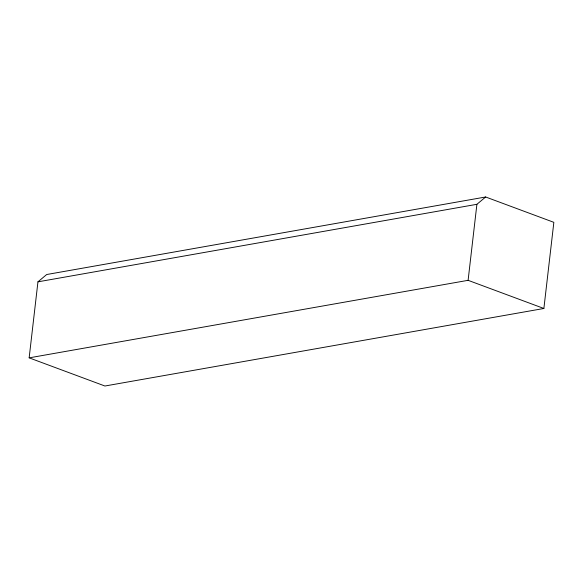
<?xml version="1.0" encoding="UTF-8"?>
<svg xmlns="http://www.w3.org/2000/svg" width="583" height="583" viewBox="0 0 583 583"><rect width="100%" height="100%" fill="white"/><g stroke="black" fill="none" stroke-linecap="round" stroke-linejoin="round"><path stroke-width="0.87" d="M29.15 357.853L37.946 281.837L46.698 274.52L485.654 196.988L553.85 222.334L543.881 308.48L104.925 386.012L29.15 357.853L468.105 280.321L543.881 308.48M468.105 280.321L476.901 204.305L485.654 196.988M37.946 281.837L476.901 204.305"/></g></svg>
